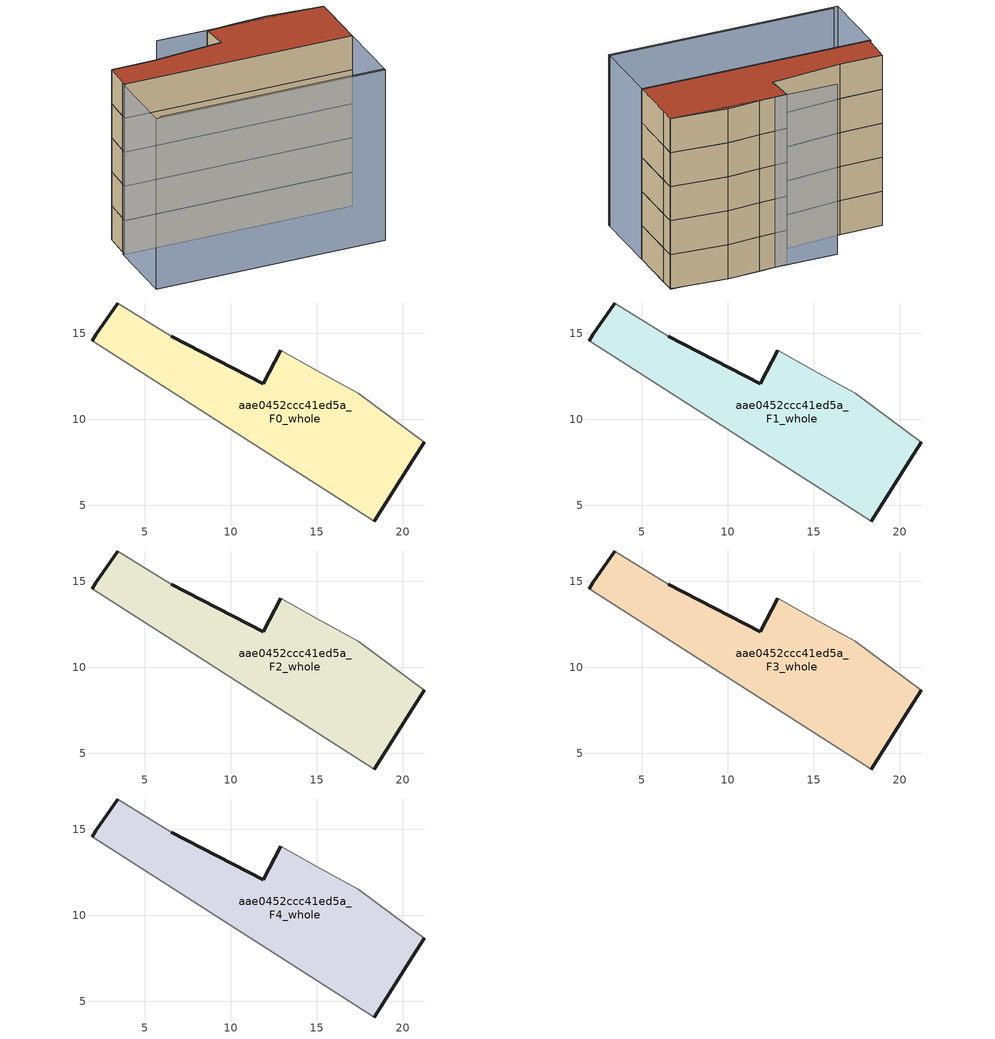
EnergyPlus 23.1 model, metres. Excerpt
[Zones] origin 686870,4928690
aae0452ccc41ed5a_F0_whole
 floor ground (EU_floor_Construction): 18.33,4.09 20.59,7.61 21.25,8.65 17.4,11.5 14.98,12.85 12.9,14.02 11.89,12.05 6.55,14.82 3.44,16.75 2.18,14.9 1.96,14.57 z0
 wall outside (EU_wall_Construction): 1.96,14.57 2.18,14.9 3.44,16.75 / 6.55,14.82 11.89,12.05 12.9,14.02 / 21.25,8.65 20.59,7.61 18.33,4.09 z0:3
 wall adiabatic (EU_wall_Construction): 3.44,16.75 6.55,14.82 / 12.9,14.02 14.98,12.85 17.4,11.5 21.25,8.65 / 18.33,4.09 1.96,14.57 z0:3
aae0452ccc41ed5a_F1_whole
 floor to aae0452ccc41ed5a_F0_whole (EU_floor_Construction): 18.33,4.09 20.59,7.61 21.25,8.65 17.4,11.5 14.98,12.85 12.9,14.02 11.89,12.05 6.55,14.82 3.44,16.75 2.18,14.9 1.96,14.57 z3
 wall outside (EU_wall_Construction): 1.96,14.57 2.18,14.9 3.44,16.75 / 6.55,14.82 11.89,12.05 12.9,14.02 / 21.25,8.65 20.59,7.61 18.33,4.09 z3:6
 wall adiabatic (EU_wall_Construction): 3.44,16.75 6.55,14.82 / 12.9,14.02 14.98,12.85 17.4,11.5 21.25,8.65 / 18.33,4.09 1.96,14.57 z3:6
aae0452ccc41ed5a_F2_whole
 floor to aae0452ccc41ed5a_F1_whole (EU_floor_Construction): 18.33,4.09 20.59,7.61 21.25,8.65 17.4,11.5 14.98,12.85 12.9,14.02 11.89,12.05 6.55,14.82 3.44,16.75 2.18,14.9 1.96,14.57 z6
 wall outside (EU_wall_Construction): 1.96,14.57 2.18,14.9 3.44,16.75 / 6.55,14.82 11.89,12.05 12.9,14.02 / 21.25,8.65 20.59,7.61 18.33,4.09 z6:9
 wall adiabatic (EU_wall_Construction): 3.44,16.75 6.55,14.82 / 12.9,14.02 14.98,12.85 17.4,11.5 21.25,8.65 / 18.33,4.09 1.96,14.57 z6:9
aae0452ccc41ed5a_F3_whole
 floor to aae0452ccc41ed5a_F2_whole (EU_floor_Construction): 18.33,4.09 20.59,7.61 21.25,8.65 17.4,11.5 14.98,12.85 12.9,14.02 11.89,12.05 6.55,14.82 3.44,16.75 2.18,14.9 1.96,14.57 z9
 wall outside (EU_wall_Construction): 1.96,14.57 2.18,14.9 3.44,16.75 / 6.55,14.82 11.89,12.05 12.9,14.02 / 21.25,8.65 20.59,7.61 18.33,4.09 z9:12
 wall adiabatic (EU_wall_Construction): 3.44,16.75 6.55,14.82 / 12.9,14.02 14.98,12.85 17.4,11.5 21.25,8.65 / 18.33,4.09 1.96,14.57 z9:12
aae0452ccc41ed5a_F4_whole
 floor to aae0452ccc41ed5a_F3_whole (EU_floor_Construction): 18.33,4.09 20.59,7.61 21.25,8.65 17.4,11.5 14.98,12.85 12.9,14.02 11.89,12.05 6.55,14.82 3.44,16.75 2.18,14.9 1.96,14.57 z12
 wall outside (EU_wall_Construction): 1.96,14.57 2.18,14.9 3.44,16.75 / 6.55,14.82 11.89,12.05 12.9,14.02 / 21.25,8.65 20.59,7.61 18.33,4.09 z12:15
 wall adiabatic (EU_wall_Construction): 3.44,16.75 6.55,14.82 / 12.9,14.02 14.98,12.85 17.4,11.5 21.25,8.65 / 18.33,4.09 1.96,14.57 z12:15
 roof outside (EU_roof_Construction): 17.4,11.5 21.25,8.65 20.59,7.61 18.33,4.09 1.96,14.57 2.18,14.9 3.44,16.75 6.55,14.82 11.89,12.05 12.9,14.02 14.98,12.85 z15
shading: -1.03,9.36 15.09,-0.98 / 21.25,8.65 9.39,16.4 / 1.86,14.63 18.33,4.09 / 18.33,4.09 14.99,-1.14 / 14.99,-1.14 -1.49,9.41 / -1.49,9.41 1.86,14.63 z0:15
[Building]
EU S2 Campaign: North Axis=0; Terrain=City; Solar Distribution=FullExterior
[Site:Location]
Bologna: Latitude=44.5; Longitude=11.25; Time Zone=1; Elevation=37
[SizingPeriod:WeatherFileDays]
AnnualSizingPeriod: Begin Month=1; Begin Day of Month=1; End Month=12; End Day of Month=31; Day of Week for Start Day=Monday; Use Weather File Daylight Saving Period=No; Use Weather File Rain and Snow Indicators=No
[MATERIAL]
EU_InternalMass_Material: Roughness=MediumRough; Thickness=0.1; Conductivity=1; Density=1800; Specific Heat=900; Thermal Absorptance=0.9; Solar Absorptance=0.7; Visible Absorptance=0.7
[MATERIAL:NOMASS] Roughness=MediumRough; Thermal Absorptance=0.9; Solar Absorptance=0.7; Visible Absorptance=0.7
Name | Thermal Resistance
EU_wall_NoMass | 0.905828
EU_roof_NoMass | 0.37593
EU_floor_NoMass | 0.67114
[CONSTRUCTION]
EU_wall_Construction: EU_wall_NoMass
EU_roof_Construction: EU_roof_NoMass
EU_floor_Construction: EU_floor_NoMass
EU_InternalMass_Construction: EU_InternalMass_Material
[ZONE] Type=1; Multiplier=1; Ceiling Height=autocalculate; Floor Area=autocalculate; Part of Total Floor Area=Yes
Name | Volume
aae0452ccc41ed5a_F0_whole | 246.201
aae0452ccc41ed5a_F1_whole; aae0452ccc41ed5a_F2_whole; aae0452ccc41ed5a_F3_whole; aae0452ccc41ed5a_F4_whole | 246.202
[INTERNALMASS] Construction=EU_InternalMass_Construction; Surface Area=82.0676
Name | Zone or ZoneList
aae0452ccc41ed5a_F0_whole_EU_InternalMass | aae0452ccc41ed5a_F0_whole
aae0452ccc41ed5a_F1_whole_EU_InternalMass | aae0452ccc41ed5a_F1_whole
aae0452ccc41ed5a_F2_whole_EU_InternalMass | aae0452ccc41ed5a_F2_whole
aae0452ccc41ed5a_F3_whole_EU_InternalMass | aae0452ccc41ed5a_F3_whole
aae0452ccc41ed5a_F4_whole_EU_InternalMass | aae0452ccc41ed5a_F4_whole
[OTHEREQUIPMENT] Fuel Type=Electricity; Design Level Calculation Method=Watts/Area; Power per Zone Floor Area=1; Fraction Latent=0; Fraction Radiant=0; Fraction Lost=0; Carbon Dioxide Generation Rate=0; EndUse Subcategory=EU_Step8_InternalGains
Name | Zone or ZoneList or Space or SpaceList | Schedule
EU_Step8_InternalGain_aae0452ccc41ed5a_F0_whole_f000 | aae0452ccc41ed5a_F0_whole | EU_Step8_GainSchedule_aae0452ccc41ed5a_F0_whole_f000
EU_Step8_InternalGain_aae0452ccc41ed5a_F1_whole_f000 | aae0452ccc41ed5a_F1_whole | EU_Step8_GainSchedule_aae0452ccc41ed5a_F1_whole_f000
EU_Step8_InternalGain_aae0452ccc41ed5a_F2_whole_f000 | aae0452ccc41ed5a_F2_whole | EU_Step8_GainSchedule_aae0452ccc41ed5a_F2_whole_f000
EU_Step8_InternalGain_aae0452ccc41ed5a_F3_whole_f000 | aae0452ccc41ed5a_F3_whole | EU_Step8_GainSchedule_aae0452ccc41ed5a_F3_whole_f000
EU_Step8_InternalGain_aae0452ccc41ed5a_F4_whole_f000 | aae0452ccc41ed5a_F4_whole | EU_Step8_GainSchedule_aae0452ccc41ed5a_F4_whole_f000
[ZONEVENTILATION:DESIGNFLOWRATE] Schedule=EU_AlwaysOn; Design Flow Rate Calculation Method=AirChanges/Hour; Air Changes per Hour=0.73129; Ventilation Type=Natural; Fan Pressure Rise=0; Fan Total Efficiency=1; Constant Term Coefficient=1; Temperature Term Coefficient=0; Velocity Term Coefficient=0; Velocity Squared Term Coefficient=0; Minimum Indoor Temperature=-100; Maximum Indoor Temperature=100; Delta Temperature=-100; Minimum Outdoor Temperature=-100; Maximum Outdoor Temperature=100; Maximum Wind Speed=40
Name | Zone or ZoneList or Space or SpaceList
EU_ConstantAir_aae0452ccc41ed5a_F0_whole | aae0452ccc41ed5a_F0_whole
EU_ConstantAir_aae0452ccc41ed5a_F1_whole | aae0452ccc41ed5a_F1_whole
EU_ConstantAir_aae0452ccc41ed5a_F2_whole | aae0452ccc41ed5a_F2_whole
EU_ConstantAir_aae0452ccc41ed5a_F3_whole | aae0452ccc41ed5a_F3_whole
EU_ConstantAir_aae0452ccc41ed5a_F4_whole | aae0452ccc41ed5a_F4_whole
[HVACTEMPLATE:THERMOSTAT] Constant Heating Setpoint=20; Constant Cooling Setpoint=50
EU_HeatOnly_aae0452ccc41ed5a_F0_whole; EU_HeatOnly_aae0452ccc41ed5a_F1_whole; EU_HeatOnly_aae0452ccc41ed5a_F2_whole; EU_HeatOnly_aae0452ccc41ed5a_F3_whole; EU_HeatOnly_aae0452ccc41ed5a_F4_whole
[HVACTEMPLATE:ZONE:IDEALLOADSAIRSYSTEM] System Availability Schedule=EU_AlwaysOn; Maximum Heating Supply Air Temperature=50; Minimum Cooling Supply Air Temperature=13; Maximum Heating Supply Air Humidity Ratio=0.0156; Minimum Cooling Supply Air Humidity Ratio=0.0077; Heating Limit=NoLimit; Cooling Limit=NoLimit; Heating Availability Schedule=EU_AlwaysOn; Cooling Availability Schedule=EU_CoolingOff; Dehumidification Control Type=ConstantSensibleHeatRatio; Cooling Sensible Heat Ratio=0.7; Dehumidification Setpoint=60; Humidification Control Type=None; Humidification Setpoint=30; Outdoor Air Method=None; Outdoor Air Flow Rate per Person=0.00944; Outdoor Air Flow Rate per Zone Floor Area=0; Outdoor Air Flow Rate per Zone=0; Demand Controlled Ventilation Type=None; Outdoor Air Economizer Type=NoEconomizer; Heat Recovery Type=None; Sensible Heat Recovery Effectiveness=0.7; Latent Heat Recovery Effectiveness=0.65
Name | Template Thermostat
aae0452ccc41ed5a_F0_whole | EU_HeatOnly_aae0452ccc41ed5a_F0_whole
aae0452ccc41ed5a_F1_whole | EU_HeatOnly_aae0452ccc41ed5a_F1_whole
aae0452ccc41ed5a_F2_whole | EU_HeatOnly_aae0452ccc41ed5a_F2_whole
aae0452ccc41ed5a_F3_whole | EU_HeatOnly_aae0452ccc41ed5a_F3_whole
aae0452ccc41ed5a_F4_whole | EU_HeatOnly_aae0452ccc41ed5a_F4_whole
[SIZING:ZONE] Zone Cooling Design Supply Air Temperature Input Method=SupplyAirTemperature; Zone Cooling Design Supply Air Temperature=13; Zone Heating Design Supply Air Temperature Input Method=SupplyAirTemperature; Zone Heating Design Supply Air Temperature=50; Zone Cooling Design Supply Air Humidity Ratio=0.008; Zone Heating Design Supply Air Humidity Ratio=0.008; Cooling Design Air Flow Method=DesignDay; Cooling Design Air Flow Rate=0; Cooling Minimum Air Flow per Zone Floor Area=0.000762; Cooling Minimum Air Flow=0; Cooling Minimum Air Flow Fraction=0.2; Heating Design Air Flow Method=DesignDay; Heating Design Air Flow Rate=0; Heating Maximum Air Flow per Zone Floor Area=0.002032; Heating Maximum Air Flow=0.141576; Heating Maximum Air Flow Fraction=0.3; Account for Dedicated Outdoor Air System=No; Dedicated Outdoor Air System Control Strategy=NeutralSupplyAir; Dedicated Outdoor Air Low Setpoint Temperature for Design=autosize; Dedicated Outdoor Air High Setpoint Temperature for Design=autosize; Zone Load Sizing Method=Sensible Load Only No Latent Load; Zone Latent Cooling Design Supply Air Humidity Ratio Input Method=HumidityRatioDifference; Zone Cooling Design Supply Air Humidity Ratio Difference=0.005; Zone Latent Heating Design Supply Air Humidity Ratio Input Method=HumidityRatioDifference; Zone Humidification Design Supply Air Humidity Ratio Difference=0.005
aae0452ccc41ed5a_F0_whole; aae0452ccc41ed5a_F1_whole; aae0452ccc41ed5a_F2_whole; aae0452ccc41ed5a_F3_whole; aae0452ccc41ed5a_F4_whole
[SCHEDULE:CONSTANT]
Name | Hourly Value
EU_AlwaysOn | 1
EU_CoolingOff | 0
[SCHEDULE:FILE] Column Number=1; Rows to Skip at Top=0; Number of Hours of Data=8760; Column Separator=Comma; Interpolate to Timestep=No; Minutes per Item=60; Adjust Schedule for Daylight Savings=Yes
Name | File
EU_Step8_GainSchedule_aae0452ccc41ed5a_F0_whole_f000 | ../../schedules/aae0452ccc41ed5a/aae0452ccc41ed5a_F0_whole_f000_gain.csv
EU_Step8_GainSchedule_aae0452ccc41ed5a_F1_whole_f000 | ../../schedules/aae0452ccc41ed5a/aae0452ccc41ed5a_F1_whole_f000_gain.csv
EU_Step8_GainSchedule_aae0452ccc41ed5a_F2_whole_f000 | ../../schedules/aae0452ccc41ed5a/aae0452ccc41ed5a_F2_whole_f000_gain.csv
EU_Step8_GainSchedule_aae0452ccc41ed5a_F3_whole_f000 | ../../schedules/aae0452ccc41ed5a/aae0452ccc41ed5a_F3_whole_f000_gain.csv
EU_Step8_GainSchedule_aae0452ccc41ed5a_F4_whole_f000 | ../../schedules/aae0452ccc41ed5a/aae0452ccc41ed5a_F4_whole_f000_gain.csv
